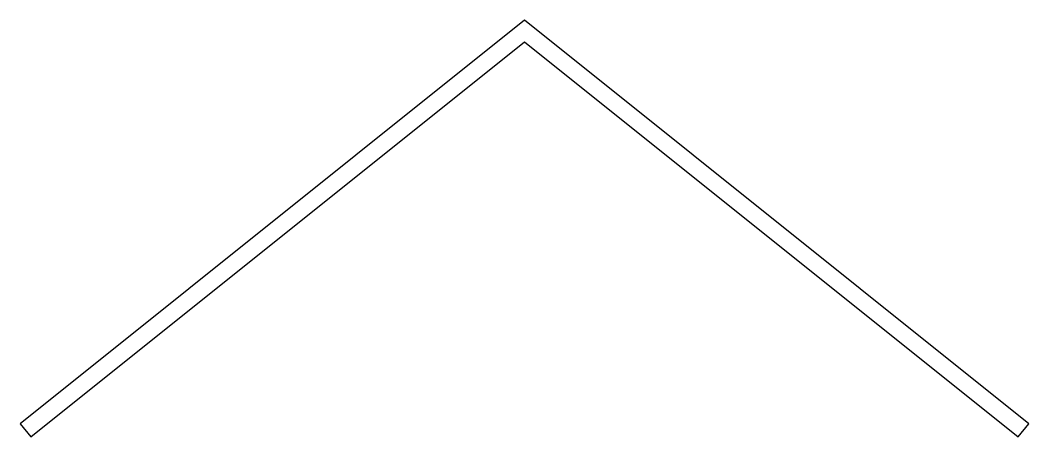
# Model space of a CAD drawing. Header units: metres. Extents: x -6 to 6, y 3 to 8.
import ezdxf

# ---------------------------------------------------------------- set-up
doc = ezdxf.new("R2010")
doc.units = ezdxf.units.M

msp = doc.modelspace()

# ---------------------------------------------------------------- linework, layer by layer
at = {"layer": 'PARAMETRIX'}
for p, q in [((0, 8), (-6, 3.2)), ((6, 3.2), (0, 8)), ((-5.8751, 3.0438), (0, 7.7439)), ((0, 7.7439), (5.8751, 3.0438)), ((-6, 3.2), (-5.8751, 3.0438)), ((5.8751, 3.0438), (6, 3.2))]:
    msp.add_line(p, q, dxfattribs=at)

doc.saveas('drawing.dxf')
